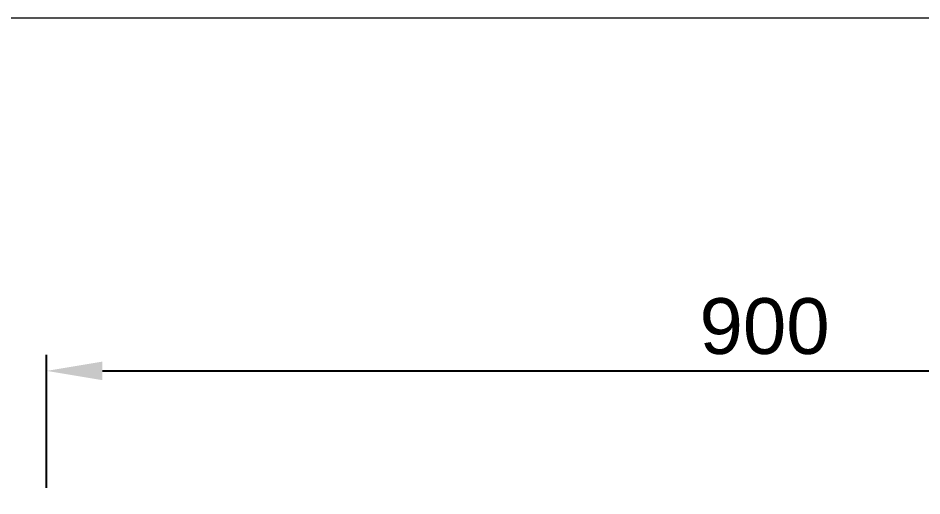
# Model space of a CAD drawing. Header units: millimetres. Extents: x -1246 to 2331, y -493 to 2006.
# Drawn here: x -597 to -30, y 1707 to 2006 of the extents above; entities that cross this region are included whole.
import ezdxf

# ---------------------------------------------------------------- set-up
doc = ezdxf.new("R2010")
doc.units = ezdxf.units.MM
doc.header["$MEASUREMENT"] = 0
doc.layers.add('Domyslna', color=7, linetype='Continuous', true_color=0x000000)
doc.layers.add('Domyślny', color=7, linetype='Continuous', true_color=0x000000)
doc.styles.add('Arial', font='arial.ttf')
doc.dimstyles.new('Millimeter Large', dxfattribs={"dimscale": 10, "dimtxt": 3.5, "dimasz": 3.5, "dimexe": 1, "dimexo": 0.5, "dimgap": 1, "dimtad": 1, "dimtoh": 1, "dimdec": 0, "dimzin": 1, "dimdsep": 46, "dimtxsty": 'Arial', "dimcen": 3.5, "dimadec": 0, "dimazin": 0, "dimtfac": 1, "dimtdec": 4, "dimtix": 1, "dimtmove": 1, "dimatfit": 3, "dimfxl": 0, "dimtolj": 1, "dimtzin": 1, "dimarcsym": 0})

# ---------------------------------------------------------------- blocks, each defined once
blk = doc.blocks.new('*D3')
at = {"layer": 'Defpoints', "color": 0}
for p in [(320.91, 1785.03), (-579.09, 1706.59), (320.91, 1706.59)]:
    blk.add_point(p, dxfattribs=at)
at = {"layer": 'Domyslna', "color": 0, "lineweight": -2}
for p, q in [((-579.09, 1711.59), (-579.09, 1795.03)), ((320.91, 1711.59), (320.91, 1795.03)), ((-544.09, 1785.03), (285.91, 1785.03))]:
    blk.add_line(p, q, dxfattribs=at)
at = {"layer": 'Domyslna', "color": 0}
for points in [[(-544.09, 1790.86), (-544.09, 1779.19), (-579.09, 1785.03)], [(285.91, 1779.19), (285.91, 1790.86), (320.91, 1785.03)]]:
    blk.add_solid(points, dxfattribs=at)
at = {"layer": 'Domyslna', "color": 0, "insert": (-129.09, 1812.89), "char_height": 35, "attachment_point": 5, "style": 'Arial'}
blk.add_mtext('\\A1;900', dxfattribs=at)

msp = doc.modelspace()

# ---------------------------------------------------------------- linework, layer by layer
at = {"layer": 'Domyślny', "color": 18, "lineweight": 15, "true_color": 0x000000}
msp.add_line((2327.49, 2006.35), (-1246.36, 2006.35), dxfattribs=at)

# ---------------------------------------------------------------- dimensions: what is measured, and where the dimension line sits
at = {"layer": 'Domyslna'}
dim = msp.add_aligned_dim(p1=(-579.09, 1706.59), p2=(320.91, 1706.59), distance=78.43, dimstyle='Millimeter Large', dxfattribs=at)
dim.commit()
dim.dimension.update_dxf_attribs({"geometry": '*D3', "text_midpoint": (-129.09, 1812.89)})

doc.saveas('drawing.dxf')
